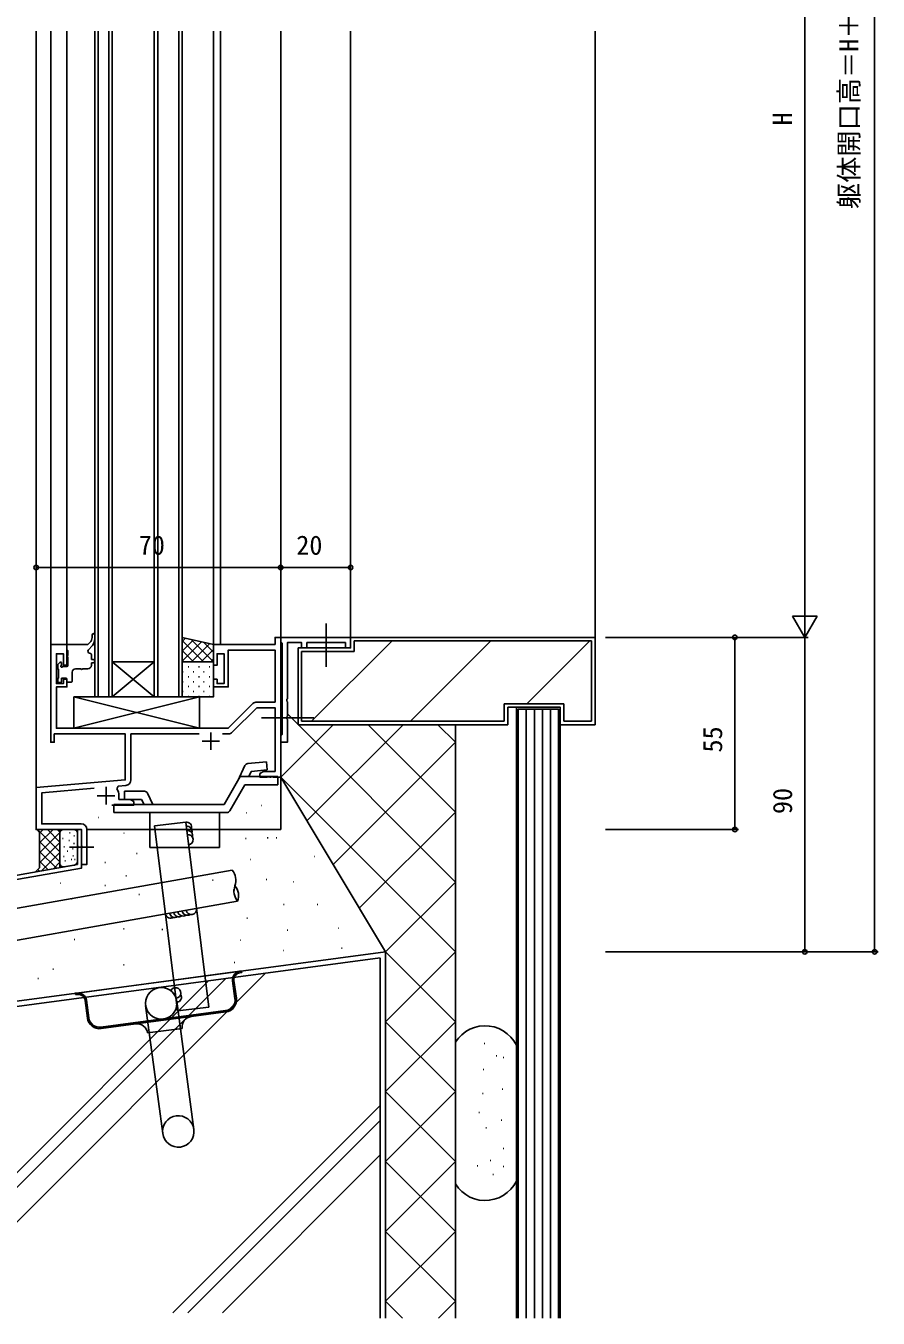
# Model space of a CAD drawing. Units: millimetres, scale not verified. Extents: x -437 to 438, y -681 to 678.
# Drawn here: x -264.7 to -20.8, y -180.7 to 189.1 of the extents above; entities that cross this region are included whole.
import ezdxf
from ezdxf.enums import TextEntityAlignment as Align

# ---------------------------------------------------------------- set-up
doc = ezdxf.new("R2010")
doc.units = ezdxf.units.MM
doc.header["$LTSCALE"] = 4
for name, color, linetype in [('0-2_YKK_11', 7, 'Continuous'), ('0-3_YKK_12', 2, 'Continuous'), ('0-4_YKK_13', 4, 'Continuous'), ('0-5_YKK_D', 6, 'Continuous'), ('0-7_YSS_K', 3, 'Continuous'), ('0-8_YSS_KE', 3, 'Continuous')]:
    doc.layers.add(name, color=color, linetype=linetype)
doc.styles.add('ＭＳ ゴシック', font='')
doc.styles.get('ＭＳ ゴシック').set_extended_font_data('MS Gothic')

msp = doc.modelspace()

# ---------------------------------------------------------------- linework, layer by layer
at = {"layer": '0-2_YKK_11'}
for p, q in [((-211.8, -13.1), (-211.8, -18.1)), ((-208.45, -13.53), (-206.788, -13.53)), ((-214.3, -15.6), (-209.3, -15.6)), ((-241.8, -28.7), (-241.8, -33.7)), ((-244.3, -31.2), (-239.3, -31.2)), ((-250, -45.442), (-249.88, -45.626)), ((-249.88, -46.175), (-250, -46.359)), ((-250, -46.359), (-250, -50.9)), ((-249.88, -45.626), (-249.88, -46.175)), ((-250, -50.9), (-335.143, -65.914))]:
    msp.add_line(p, q, dxfattribs=at)
for points in [[(-199.769, -4.869), (-206.8, -11.9), (-255.97, -11.9), (-255.97, -0.1), (-253, -0.1), (-253, 2.1), (-254, 2.1), (-254, 0.9), (-255.97, 0.9), (-255.97, 9.4), (-254, 9.4), (-254, 6.1), (-253, 6.1), (-253, 12.1), (-257.6, 12.1), (-257.6, -15.9), (-256.6, -15.9), (-256.6, -13.53), (-236.3, -13.53), (-236.3, -26.669), (-261.8, -28.9), (-261.8, -40.9), (-248.8, -40.9), (-248.8, -45.442), (-248.68, -45.625), (-248.68, -46.175), (-248.8, -46.358), (-248.8, -50.9), (-247.3, -50.9), (-247.3, -40.87)], [(-205.656, -13.061), (-198.625, -6.03), (-193.43, -6.03), (-193.43, -24.27), (-196.709, -24.27), (-197.8, -24.9), (-197.8, -25.9), (-195.758, -25.9), (-195.575, -25.78), (-195.025, -25.78), (-194.842, -25.9), (-194.758, -25.9), (-194.575, -25.78), (-194.025, -25.78), (-193.842, -25.9), (-191.8, -25.9), (-191.8, 14.1), (-193.43, 14.1), (-193.43, 12.1), (-211, 12.1), (-211, 6.1), (-210, 6.1), (-210, 9.4), (-208, 9.4), (-208, 0.9), (-210, 0.9), (-210, 2.1), (-211, 2.1), (-211, -0.1), (-206.8, -0.1), (-206.8, 10.47), (-193.43, 10.47), (-193.43, -4.4), (-198.637, -4.4)], [(-234.67, -26.697), (-234.67, -13.53), (-215.15, -13.53)], [(-248.9, -39.27), (-260.17, -39.27), (-260.17, -30.394), (-245.17, -29.081)], [(-238.661, -29.241), (-238.28, -28.479), (-236.131, -28.29)], [(-240.15, -33.9), (-233.8, -33.9), (-233.8, -32.9), (-234.891, -32.27), (-238.1, -32.27), (-238.1, -31.2)], [(-276.713, -60.434), (-277.377, -60.551), (-278.373, -61.387), (-278.199, -62.372), (-272.093, -61.295), (-272.996, -56.174), (-248.8, -51.907), (-248.8, -40.9), (-250, -40.9), (-250, -45.442)]]:
    msp.add_lwpolyline(points, dxfattribs=at)
msp.add_lwpolyline([(-191.4, -13.7), (-191.4, 12.4), (-191.6, 12.6), (-191.8, 12.8), (-191.8, 14.1), (-171.8, 14.1), (-171.8, 11.1), (-173.3, 11.1), (-173.3, 12.6), (-184.3, 12.6), (-184.3, 11.1), (-185.8, 11.1), (-185.8, 12.6), (-189.9, 12.6), (-189.9, -3.442), (-190.02, -3.625), (-190.02, -4.175), (-189.9, -4.358), (-189.9, -8.442), (-190.02, -8.625), (-190.02, -9.175), (-189.9, -9.358), (-189.9, -15.9), (-191.8, -15.9), (-191.8, -14.1), (-191.6, -13.9)], close=True, dxfattribs=at)
for centre, radius, start, end in [((-198.637, -6), 1.6, 90, 134.99999), ((-206.788, -11.93), 1.6, 270, 314.99999), ((-241.8, -31.2), 3.7, 0, 31.96331), ((-236.27, -26.697), 1.6, 275, 0.00001), ((-248.9, -40.87), 1.6, 0.00001, 89.99999)]:
    msp.add_arc(centre, radius, start, end, dxfattribs=at)
at = {"layer": '0-3_YKK_12'}
for p, q in [((-261.8, 187.6), (-261.8, -40.9)), ((-257.6, 187.6), (-257.6, 11.8)), ((-253, 187.6), (-253, 11.6)), ((-245, -2.9), (-245, 187.6)), ((-244, 187.6), (-244, -2.9)), ((-241, -2.9), (-241, 187.6)), ((-240, 187.6), (-240, -2.9)), ((-228, -2.9), (-228, 187.6)), ((-227, 187.6), (-227, -2.9)), ((-221, -2.9), (-221, 187.6)), ((-220, 187.6), (-220, -2.9)), ((-211, 187.6), (-211, 11.8)), ((-209, 187.6), (-209, 12.1)), ((-191.8, 187.6), (-191.8, -40.9)), ((-171.8, 187.6), (-171.8, 13.8)), ((-240, 7.1), (-228, 7.1)), ((-240, -2.9), (-228, 7.1)), ((-228, -2.9), (-240, 7.1)), ((-240, -2.9), (-245, -2.9)), ((-240, -2.9), (-228, -2.9)), ((-220, -2.9), (-228, -2.9)), ((-249.1, -40.9), (-261.8, -40.9)), ((-191.8, -40.9), (-247.3, -40.9))]:
    msp.add_line(p, q, dxfattribs=at)
at = {"layer": '0-4_YKK_13'}
for p, q in [((-178.8, 5.662), (-178.8, 18.033)), ((-253, 11.8), (-253, 10.6)), ((-252.7, 12.1), (-247, 12.1)), ((-247, 12.1), (-246.425, 12.644)), ((-246.881, 10.424), (-245.713, 11.8)), ((-245.8, 14.097), (-245.8, 14.763)), ((-245, 13.741), (-245, 14.763)), ((-219.067, 13.893), (-220, 12.959)), ((-216.752, 13.378), (-220, 10.131)), ((-220, 13.195), (-213.905, 7.1)), ((-214.438, 12.864), (-220, 7.302)), ((-217.527, 13.551), (-211.077, 7.1)), ((-212.124, 12.35), (-217.374, 7.1)), ((-213.891, 12.742), (-211, 9.852)), ((-253, 10.6), (-252.7, 10.3)), ((-252.7, 10.3), (-252.7, 8.9)), ((-252.7, 8.5), (-252.7, 6.1)), ((-246, 7.8), (-246, 9.1)), ((-245.5, 7.8), (-246, 7.8)), ((-220, 10.366), (-216.734, 7.1)), ((-220, 7.538), (-219.562, 7.1)), ((-211, 10.646), (-214.545, 7.1)), ((-211, 7.817), (-211.717, 7.1)), ((-255.6, 6.2), (-255.6, 5.2)), ((-255.012, 6.912), (-255.512, 6.412)), ((-255.4, 5), (-255.4, 2.4)), ((-254.5, 6.261), (-254.5, 6.7)), ((-253, 5.8), (-254.039, 5.8)), ((-251.5, 1.6), (-251.5, 4.1)), ((-250.5, 5.1), (-248.95, 5.1)), ((-248.55, 5.1), (-247, 5.1)), ((-246, 6.1), (-246, 6.8)), ((-245.5, 6.8), (-246, 6.8)), ((-219.925, 7.079), (-219.725, 7.079)), ((-219.925, 4.249), (-219.725, 4.249)), ((-218.31, 5.664), (-218.11, 5.664)), ((-216.895, 7.079), (-216.695, 7.08)), ((-216.895, 4.249), (-216.695, 4.25)), ((-215.28, 5.665), (-215.08, 5.665)), ((-213.865, 7.08), (-213.665, 7.08)), ((-213.865, 4.25), (-213.665, 4.25)), ((-212.25, 5.665), (-212.05, 5.665)), ((-255.6, 2.2), (-255.6, 1.5)), ((-255.3, 1.2), (-254.8, 1.2)), ((-253, 2.1), (-253, 1.6)), ((-252.7, 1.3), (-251.8, 1.3)), ((-219.925, 1.419), (-219.725, 1.419)), ((-218.31, 2.834), (-218.11, 2.834)), ((-218.31, 0.004), (-218.11, 0.004)), ((-216.895, 1.419), (-216.695, 1.42)), ((-215.28, 2.835), (-215.08, 2.835)), ((-215.28, 0.005), (-215.08, 0.005)), ((-213.865, 1.42), (-213.665, 1.42)), ((-212.25, 2.835), (-212.05, 2.835)), ((-212.25, 0.005), (-212.05, 0.005)), ((-251, -2.9), (-215, -11.9)), ((-215, -2.9), (-251, -11.9)), ((-219.925, -1.411), (-219.725, -1.411)), ((-218.31, -2.826), (-218.11, -2.826)), ((-216.895, -1.411), (-216.695, -1.41)), ((-215.28, -2.825), (-215.08, -2.825)), ((-213.865, -1.41), (-213.665, -1.41)), ((-212.25, -2.825), (-212.05, -2.825)), ((-182.284, -8.9), (-197.316, -8.9)), ((-195.881, -21.559), (-201.205, -22.024)), ((-195.68, -23.85), (-195.881, -21.559)), ((-207.976, -33.75), (-203.357, -25.75)), ((-204.071, -26.987), (-202.024, -22.598)), ((-203.357, -25.75), (-192.635, -25.75)), ((-200.956, -25.75), (-200.257, -24.25)), ((-195.681, -23.85), (-200.257, -24.25)), ((-192.635, -28.05), (-192.635, -25.75)), ((-206.359, -35.55), (-202.029, -28.05)), ((-202.029, -28.05), (-192.635, -28.05)), ((-236.525, -32.25), (-236.525, -29.95)), ((-236.525, -29.95), (-230.798, -29.95)), ((-236.525, -32.25), (-231.626, -32.25)), ((-230.926, -33.75), (-231.626, -32.25)), ((-228.389, -33.75), (-229.891, -30.528)), ((-239.57, -33.75), (-207.976, -33.75)), ((-239.57, -36.05), (-239.57, -33.75)), ((-229.211, -46.05), (-229.211, -36.05)), ((-207.225, -36.05), (-209.297, -36.05)), ((-209.297, -46.05), (-209.297, -36.05)), ((-252.296, -45.9), (-245.325, -45.9)), ((-209.297, -46.05), (-229.211, -46.05)), ((-250.093, -87.675), (-203.504, -81.467)), ((-205.566, -84.163), (-204.893, -89.218)), ((-205.17, -84.11), (-204.496, -89.165)), ((-203.504, -81.467), (-203.009, -81.401)), ((-203.451, -81.863), (-202.956, -81.797)), ((-203.009, -81.401), (-202.956, -81.797)), ((-250.588, -87.741), (-250.093, -87.675)), ((-250.535, -88.137), (-250.588, -87.741)), ((-250.535, -88.137), (-250.04, -88.071)), ((-247.119, -94.845), (-247.793, -89.79)), ((-246.723, -94.792), (-247.397, -89.737)), ((-225.566, -127.888), (-230.453, -91.212)), ((-216.645, -126.699), (-221.532, -90.023)), ((-233.328, -96.135), (-243.241, -97.455)), ((-233.328, -96.135), (-217.468, -94.021)), ((-217.416, -94.418), (-233.275, -96.531)), ((-207.556, -92.7), (-217.468, -94.021)), ((-207.503, -93.097), (-217.416, -94.418)), ((-233.275, -96.531), (-243.188, -97.852)), ((-229.905, -99.109), (-219.993, -97.788))]:
    msp.add_line(p, q, dxfattribs=at)
for points in [[(-220, 7.1), (-220, 14.1), (-211, 12.1), (-211, 7.1)], [(-211, 7.1), (-220, 7.1), (-220, -2.9), (-211, -2.9)], [(-251, -2.9), (-215, -2.9), (-215, -11.9), (-251, -11.9)]]:
    msp.add_lwpolyline(points, close=True, dxfattribs=at)
for points in [[(-254.5, 1.5), (-254.5, 2.4), (-253.3, 2.4)], [(-209.297, -36.05), (-229.211, -36.05), (-239.57, -36.05)]]:
    msp.add_lwpolyline(points, dxfattribs=at)
msp.add_circle((-225.993, -90.617), 4.5, dxfattribs=at)
for centre, radius, start, end in [((-245.4, 14.763), 0.4, 0, 180), ((-252.7, 11.8), 0.3, 90, 180), ((-247.8, 14.097), 2, 313.43233, 0), ((-248, 13.741), 3, 319.67145, 0), ((-252.7, 8.7), 0.2, 90, 270), ((-246.5, 10.1), 0.5, 139.67145, 270), ((-246.5, 9.1), 0.5, 0, 90), ((-245.5, 7.3), 0.5, 270, 90), ((-255.3, 6.2), 0.3, 135, 180), ((-255.4, 5.2), 0.2, 180, 270), ((-254.8, 6.7), 0.3, 0, 135), ((-254.5, 5.8), 0.25, 123.05573, 326.94427), ((-254.8, 6.261), 0.3, 303.05573, 0), ((-254.039, 5.5), 0.3, 90, 146.94427), ((-253, 6.1), 0.3, 270, 0), ((-250.5, 4.1), 1, 90, 180), ((-248.75, 5.1), 0.2, 180, 0), ((-247, 6.1), 1, 270, 0), ((-255.4, 2.2), 0.2, 90, 180), ((-255.3, 1.5), 0.3, 180, 270), ((-254.8, 1.5), 0.3, 270, 0), ((-253.3, 2.1), 0.3, 0, 90), ((-252.7, 1.6), 0.3, 180, 270), ((-251.8, 1.6), 0.3, 270, 0), ((-201.118, -23.021), 1, 95.00193, 155.0026), ((-230.798, -30.95), 1, 24.99973, 90.00175), ((-207.225, -35.05), 1, 269.99738, 329.99768), ((-203.187, -83.846), 2.4, 97.59, 187.59), ((-203.187, -83.846), 2, 97.59, 187.59), ((-249.776, -90.054), 2.4, 7.59, 97.59), ((-249.776, -90.054), 2, 7.59, 97.59), ((-207.966, -89.628), 3.1, 277.59, 7.59), ((-207.966, -89.628), 3.5, 277.59, 7.59), ((-243.65, -94.383), 3.5, 187.59, 277.59), ((-243.65, -94.383), 3.1, 187.59, 277.59), ((-217.019, -97.391), 3, 97.59, 187.59), ((-232.879, -99.505), 3, 7.59, 97.59), ((-221.106, -127.293), 4.5, 7.59, 187.59), ((-221.106, -127.293), 4.5, 187.59, 7.59)]:
    msp.add_arc(centre, radius, start, end, dxfattribs=at)
at = {"layer": '0-5_YKK_D'}
for p, q in [((-21.799, -75.903), (-21.801, 449.102)), ((-41.799, 382.1), (-41.799, 21.1)), ((-261.8, 34.1), (-191.8, 34.1)), ((-191.8, 34.1), (-171.8, 34.1)), ((-41.799, 14.1), (-41.799, 26.224)), ((-41.799, 14.1), (-45.299, 20.162)), ((-38.299, 20.162), (-45.299, 20.162)), ((-41.799, 14.1), (-38.299, 20.162)), ((-98.8, 14.1), (-60.8, 14.1)), ((-98.8, 14.1), (-40.799, 14.1)), ((-98.8, 14.1), (-40.799, 14.1)), ((-61.8, 14.1), (-61.8, -40.9)), ((-41.799, 14.1), (-41.799, -75.904)), ((-98.8, -40.9), (-60.8, -40.9)), ((-98.8, -75.903), (-40.799, -75.904)), ((-98.8, -75.903), (-20.799, -75.903))]:
    msp.add_line(p, q, dxfattribs=at)
for centre in [(-261.8, 34.1), (-191.8, 34.1), (-191.8, 34.1), (-171.8, 34.1), (-61.8, 14.1), (-61.8, -40.9), (-41.799, -75.904), (-21.799, -75.903)]:
    msp.add_circle(centre, 0.637, dxfattribs=at)
at = {"layer": '0-7_YSS_K'}
for p, q in [((-101.801, 187.6), (-101.801, 14.1)), ((-182.938, -9.9), (-159.937, 13.1)), ((-170.8, 10.1), (-170.8, 13.1)), ((-102.8, 13.1), (-170.8, 13.1)), ((-154.653, -9.9), (-131.653, 13.1)), ((-121.369, -4.9), (-103.369, 13.1)), ((-102.8, -9.9), (-102.8, 13.1)), ((-170.8, 10.1), (-185.8, 10.1)), ((-185.8, 10.1), (-185.8, -9.9)), ((-127.8, -4.9), (-127.8, -9.9)), ((-110.8, -4.9), (-127.8, -4.9)), ((-121.5, -6.4), (-121.5, -180.716)), ((-119.2, -6.4), (-119.2, -180.716)), ((-116.9, -6.4), (-116.9, -180.716)), ((-114.6, -6.4), (-114.6, -180.716)), ((-110.8, -4.9), (-110.8, -9.9)), ((-176.77, -10.9), (-191.789, -25.919)), ((-189.9, -7.806), (-141.8, -55.905)), ((-185.8, -9.9), (-127.8, -9.9)), ((-156.78, -10.9), (-184.293, -38.412)), ((-182.6, -9.9), (-127.8, -9.9)), ((-166.807, -10.9), (-141.8, -35.907)), ((-146.809, -10.9), (-141.8, -15.909)), ((-110.8, -9.9), (-102.8, -9.9)), ((-141.8, -15.909), (-176.797, -50.906)), ((-191.948, -25.755), (-141.8, -75.903)), ((-191.8, -25.9), (-161.798, -75.903)), ((-201.609, -36.153), (-201.509, -36.153)), ((-197.326, -34.013), (-197.226, -34.013)), ((-141.8, -35.907), (-169.298, -63.405)), ((-244.019, -37.437), (-243.919, -37.437)), ((-221.293, -92.805), (-227.926, -39.877)), ((-218.995, -38.758), (-227.925, -39.877)), ((-212.362, -91.686), (-218.996, -38.758)), ((-261.712, -40.812), (-260.8, -41.724)), ((-261.391, -40.9), (-255, -47.291)), ((-260.8, -44.73), (-256.97, -40.9)), ((-260.8, -41.901), (-259.799, -40.9)), ((-260.8, -41.724), (-260.8, -51.805)), ((-260.8, -47.558), (-255, -41.758)), ((-260.8, -44.319), (-255, -50.119)), ((-258.563, -40.9), (-255, -44.463)), ((-255.734, -40.9), (-255, -41.634)), ((-255, -51.782), (-255, -40.9)), ((-255, -41.9), (-255, -50.606)), ((-254.295, -43.421), (-254.095, -43.421)), ((-251, -40.9), (-254, -40.9)), ((-252.422, -44.003), (-252.222, -44.003)), ((-252.292, -41.871), (-252.092, -41.871)), ((-251, -42.711), (-250.8, -42.711)), ((-250, -41.9), (-250, -50.061)), ((-236.737, -41.932), (-236.637, -41.932)), ((-201.876, -43.421), (-201.676, -43.421)), ((-195.633, -43.243), (-195.433, -43.243)), ((-193.136, -43.243), (-192.936, -43.243)), ((-260.8, -50.387), (-255, -44.587)), ((-260.8, -47.148), (-255.991, -51.957)), ((-260.302, -52.717), (-255, -47.415)), ((-253.908, -45.812), (-253.708, -45.812)), ((-252.938, -47.104), (-252.738, -47.104)), ((-251.84, -45.941), (-251.64, -45.941)), ((-251.388, -46.393), (-251.188, -46.393)), ((-251.065, -44.907), (-250.865, -44.907)), ((-233.092, -47.702), (-232.892, -47.702)), ((-260.8, -49.976), (-258.396, -52.381)), ((-256.868, -52.111), (-255, -50.244)), ((-254, -51.606), (-250.826, -51.046)), ((-253.972, -48.59), (-253.772, -48.59)), ((-253.585, -49.882), (-253.385, -49.882)), ((-251.776, -49.494), (-251.576, -49.494)), ((-251.259, -48.461), (-251.059, -48.461)), ((-250.806, -49.494), (-250.606, -49.494)), ((-242.091, -50.28), (-241.991, -50.28)), ((-200.539, -49.423), (-200.439, -49.423)), ((-200.539, -49.423), (-200.439, -49.423)), ((-182.118, -48.567), (-182.018, -48.567)), ((-205.682, -52.525), (-297.473, -68.71)), ((-260.8, -51.805), (-262.014, -53.019)), ((-261.3, -52.305), (-260.8, -52.805)), ((-236.124, -54.124), (-235.924, -54.124)), ((-211.33, -55.372), (-211.13, -55.372)), ((-195.99, -55.194), (-195.79, -55.194)), ((-254.943, -56.273), (-254.843, -56.273)), ((-242.091, -56.915), (-241.991, -56.915)), ((-205.444, -58.226), (-205.244, -58.226)), ((-188.116, -55.845), (-188.016, -55.845)), ((-141.8, -55.905), (-161.798, -75.903)), ((-204.119, -61.388), (-295.91, -77.573)), ((-251.642, -60.723), (-251.442, -60.723)), ((-232.378, -59.475), (-232.178, -59.475)), ((-190.996, -62.329), (-190.796, -62.329)), ((-181.364, -62.329), (-181.164, -62.329)), ((-201.52, -66.253), (-201.32, -66.253)), ((-236.838, -69.285), (-236.638, -69.285)), ((-225.778, -69.464), (-225.578, -69.464)), ((-189.925, -69.642), (-189.725, -69.642)), ((-175.264, -69.115), (-175.164, -69.115)), ((-250.929, -72.318), (-250.729, -72.318)), ((-203.323, -72.54), (-203.223, -72.54)), ((-163.298, -77.617), (-310.298, -97.216)), ((-191.114, -75.536), (-191.014, -75.536)), ((-174.407, -74.815), (-174.207, -74.815)), ((-141.8, -75.903), (-161.798, -95.902)), ((-161.798, -75.903), (-141.8, -95.902)), ((-256.994, -80.88), (-256.794, -80.88)), ((-236.838, -79.631), (-236.638, -79.631)), ((-205.087, -78.918), (-204.887, -78.918)), ((-163.298, -77.674), (-163.298, -180.716)), ((-212.441, -84.169), (-308.988, -180.716)), ((-207.545, -83.516), (-304.745, -180.716)), ((-196.123, -81.993), (-294.846, -180.716)), ((-261.275, -83.555), (-261.075, -83.555)), ((-221.293, -92.805), (-212.362, -91.686)), ((-161.798, -95.902), (-141.8, -115.9)), ((-141.8, -95.902), (-161.798, -115.9)), ((-133.586, -102.163), (-133.386, -102.163)), ((-130.141, -105.608), (-129.941, -105.608)), ((-128.173, -106.1), (-127.973, -106.1)), ((-133.832, -109.545), (-133.632, -109.545)), ((-161.798, -115.9), (-141.8, -135.898)), ((-141.8, -115.9), (-161.798, -135.898)), ((-134.078, -116.435), (-133.878, -116.435)), ((-128.419, -115.204), (-128.219, -115.204)), ((-163.298, -119.879), (-222.635, -179.216)), ((-135.062, -121.848), (-134.862, -121.848)), ((-163.298, -124.122), (-218.393, -179.216)), ((-128.665, -124.063), (-128.465, -124.063)), ((-133.094, -126.277), (-132.894, -126.277)), ((-128.173, -132.183), (-127.973, -132.183)), ((-163.298, -134.022), (-208.493, -179.216)), ((-161.798, -135.898), (-141.8, -155.896)), ((-141.8, -135.898), (-161.798, -155.896)), ((-131.864, -135.628), (-131.664, -135.628)), ((-135.555, -137.104), (-135.355, -137.104)), ((-131.125, -139.565), (-130.925, -139.565)), ((-128.173, -137.35), (-127.973, -137.35)), ((-161.798, -155.896), (-141.8, -175.894)), ((-141.8, -155.896), (-161.798, -175.894)), ((-161.798, -175.894), (-156.976, -180.716)), ((-141.8, -175.894), (-146.623, -180.716))]:
    msp.add_line(p, q, dxfattribs=at)
for points in [[(-111.8, -180.716), (-111.8, -5.9), (-124.3, -5.9), (-124.3, -180.716)], [(-112.3, -180.716), (-112.3, -6.4), (-123.8, -6.4), (-123.8, -180.716)]]:
    msp.add_lwpolyline(points, dxfattribs=at)
for centre, radius, start, end in [((-218.808, -40.246), 1.5, 343.55564, 97.13382), ((-218.659, -41.437), 1.5, 343.55564, 97.13382), ((-254, -41.9), 1, 90, 180), ((-251, -41.9), 1, 0, 90), ((-218.51, -42.628), 1.5, 343.55564, 97.13382), ((-218.361, -43.818), 1.5, 277.13382, 97.13382), ((-254, -50.606), 1, 180, 270), ((-251, -50.061), 1, 280, 0), ((-209.129, -55.417), 4.5, 340.00021, 40.00016), ((-200.672, -58.495), 4.5, 160.00016, 220.00021), ((-208.348, -59.849), 4.5, 340.00016, 40.00021), ((-223.296, -64.769), 1.5, 190.0001, 303.57828), ((-222.115, -64.561), 1.5, 190.0001, 303.57828), ((-220.933, -64.353), 1.5, 190.0001, 303.57828), ((-219.751, -64.144), 1.5, 190.0001, 303.57828), ((-218.569, -63.936), 1.5, 190.0001, 303.57828), ((-217.388, -63.727), 1.5, 190.0001, 10.0001), ((-221.889, -87.67), 1.5, 278.48983, 155.48543), ((-221.711, -88.856), 1.5, 278.48983, 32.068)]:
    msp.add_arc(centre, radius, start, end, dxfattribs=at)
at = {"layer": '0-8_YSS_KE'}
for p, q in [((-186.8, 11.1), (-171.8, 11.1)), ((-186.8, 11.1), (-186.8, -10.9)), ((-171.8, 14.1), (-171.8, 11.1)), ((-171.8, 14.1), (-101.8, 14.1)), ((-101.8, 14.1), (-101.8, -10.9)), ((-111.8, -5.9), (-126.8, -5.9)), ((-126.8, -5.9), (-126.8, -10.9)), ((-111.8, -5.9), (-111.8, -10.9)), ((-186.8, -10.9), (-126.8, -10.9)), ((-183.6, -10.9), (-126.8, -10.9)), ((-141.8, -75.903), (-141.8, -10.9)), ((-111.8, -10.9), (-101.8, -10.9)), ((-311.798, -95.903), (-161.798, -75.903)), ((-161.798, -75.903), (-161.798, -180.716)), ((-161.798, -180.716), (-161.798, -75.903)), ((-141.8, -75.903), (-141.8, -180.716)), ((-141.8, -142.314), (-141.8, -101.779)), ((-123.8, -140.169), (-123.8, -103.924))]:
    msp.add_line(p, q, dxfattribs=at)
for centre, start, end in [((-133.3, -107.047), 18.19487, 148.21167), ((-133.3, -137.047), 211.78833, 341.80513)]:
    msp.add_arc(centre, 10, start, end, dxfattribs=at)

# ---------------------------------------------------------------- texts
at = {"layer": '0-5_YKK_D', "style": 'ＭＳ ゴシック'}
for s, p in [('躯体開口高＝H＋150', (-24.78, 136.678)), ('H', (-43.799, 160.606)), ('55', (-63.8, -18.855)), ('90', (-43.799, -36.463))]:
    msp.add_text(s, height=5.499, rotation=90, dxfattribs=at).set_placement(p, align=Align.BOTTOM_LEFT)
for s, p in [('70', (-232.425, 36.1)), ('20', (-187.34, 36.1))]:
    msp.add_text(s, height=5.499, dxfattribs=at).set_placement(p, align=Align.BOTTOM_LEFT)

doc.saveas('drawing.dxf')
